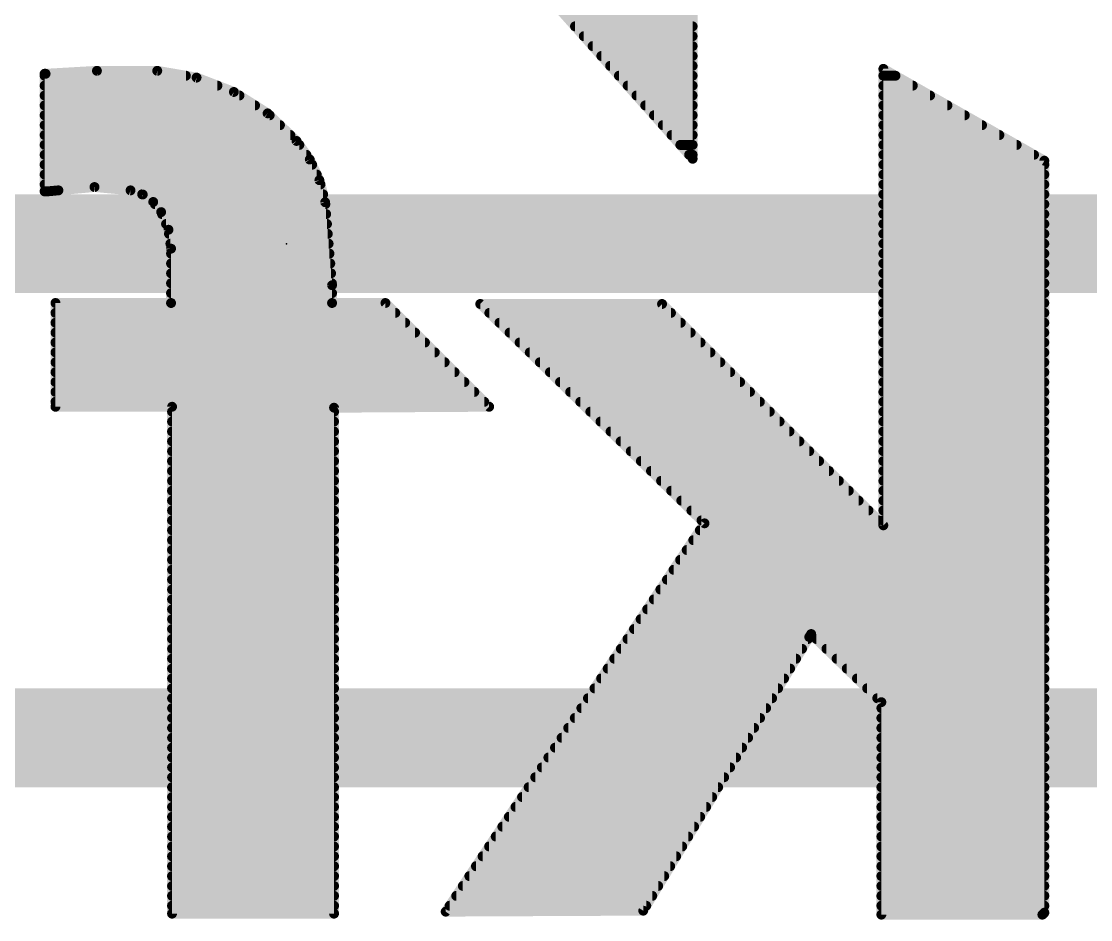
# Model space of a CAD drawing. Extents: x -15.6 to 66.2, y -11.4 to 53.5.
# Drawn here: x 28.528 to 31.277, y 23.663 to 25.972 of the extents above; entities that cross this region are included whole.
import ezdxf

# ---------------------------------------------------------------- set-up
doc = ezdxf.new("R2010")
doc.units = 0
for name, color, linetype in [('1', 12, 'CONTINUOUS'), ('22', 40, 'CONTINUOUS'), ('23', 53, 'CONTINUOUS')]:
    doc.layers.add(name, color=color, linetype=linetype)

msp = doc.modelspace()

# ---------------------------------------------------------------- linework, layer by layer
at = {"layer": '1', "const_width": 0.254}
for points in [[(20.32, 25.4), (39.37, 25.4)], [(22.86, 24.13), (41.91, 24.13)]]:
    msp.add_lwpolyline(points, dxfattribs=at)
at = {"layer": '22', "const_width": 0.0254}
for points in [[(30.2539, 27.1348), (30.2539, 25.6184)], [(30.2539, 25.6184), (29.7663, 26.1671)], [(29.9288, 25.9842), (30.2539, 25.9842)], [(29.9514, 25.9588), (30.2539, 25.9588)], [(29.974, 25.9334), (30.2539, 25.9334)], [(29.9966, 25.908), (30.2539, 25.908)], [(30.0191, 25.8826), (30.2539, 25.8826)], [(30.0417, 25.8572), (30.2539, 25.8572)], [(28.5902, 25.8369), (28.5877, 25.8369)], [(28.5877, 25.8369), (28.5877, 25.5346)], [(28.5877, 25.8318), (28.951, 25.8318)], [(28.7223, 25.8445), (28.5902, 25.8369)], [(28.8773, 25.8445), (28.7223, 25.8445)], [(28.9785, 25.8271), (28.8773, 25.8445)], [(30.0643, 25.8318), (30.2539, 25.8318)], [(31.1582, 25.6134), (30.7442, 25.8496)], [(30.7442, 25.8496), (30.7442, 24.6761)], [(30.7442, 25.8318), (30.7754, 25.8318)], [(28.5877, 25.8064), (29.0321, 25.8064)], [(29.0744, 25.7901), (28.9785, 25.8271)], [(30.0868, 25.8064), (30.2539, 25.8064)], [(30.7442, 25.8064), (30.8199, 25.8064)], [(28.5877, 25.781), (29.0888, 25.781)], [(29.1611, 25.7351), (29.0744, 25.7901)], [(30.1094, 25.781), (30.2539, 25.781)], [(30.7442, 25.781), (30.8644, 25.781)], [(28.5877, 25.7556), (29.1288, 25.7556)], [(30.132, 25.7556), (30.2539, 25.7556)], [(30.7442, 25.7556), (30.909, 25.7556)], [(28.5877, 25.7302), (29.1663, 25.7302)], [(29.2354, 25.6642), (29.1611, 25.7351)], [(30.1546, 25.7302), (30.2539, 25.7302)], [(30.7442, 25.7302), (30.9535, 25.7302)], [(28.5877, 25.7048), (29.1929, 25.7048)], [(30.1771, 25.7048), (30.2539, 25.7048)], [(30.7442, 25.7048), (30.998, 25.7048)], [(28.5877, 25.6794), (29.2195, 25.6794)], [(29.2694, 25.6165), (29.2354, 25.6642)], [(30.1997, 25.6794), (30.2539, 25.6794)], [(30.7442, 25.6794), (31.0425, 25.6794)], [(28.5877, 25.654), (29.2427, 25.654)], [(30.2223, 25.654), (30.2539, 25.654)], [(30.7442, 25.654), (31.087, 25.654)], [(28.5877, 25.6286), (29.2608, 25.6286)], [(29.2943, 25.5634), (29.2694, 25.6165)], [(30.2448, 25.6286), (30.2539, 25.6286)], [(30.7442, 25.6286), (31.1316, 25.6286)], [(31.1582, 23.6804), (31.1582, 25.6134)], [(28.5877, 25.6032), (29.2756, 25.6032)], [(30.7442, 25.6032), (31.1582, 25.6032)], [(28.5877, 25.5778), (29.2875, 25.5778)], [(29.3091, 25.5067), (29.2943, 25.5634)], [(30.7442, 25.5778), (31.1582, 25.5778)], [(28.5877, 25.5524), (29.2971, 25.5524)], [(28.5877, 25.5346), (28.5953, 25.5346)], [(28.5953, 25.5346), (28.6233, 25.5372)], [(28.6233, 25.5372), (28.716, 25.5458)], [(28.716, 25.5458), (28.8087, 25.5372)], [(28.8087, 25.5372), (28.84, 25.5265)], [(28.8385, 25.527), (29.3038, 25.527)], [(30.7442, 25.5524), (31.1582, 25.5524)], [(30.7442, 25.527), (31.1582, 25.527)], [(28.84, 25.5265), (28.867, 25.5073)], [(28.867, 25.5073), (28.8874, 25.4813)], [(28.8715, 25.5016), (29.3095, 25.5016)], [(29.3268, 25.2933), (29.3091, 25.5067)], [(30.7442, 25.5016), (31.1582, 25.5016)], [(28.8874, 25.4813), (28.9062, 25.4359)], [(28.8895, 25.4762), (29.3116, 25.4762)], [(30.7442, 25.4762), (31.1582, 25.4762)], [(28.9, 25.4508), (29.3137, 25.4508)], [(30.7442, 25.4508), (31.1582, 25.4508)], [(28.9062, 25.4359), (28.9128, 25.3873)], [(28.9076, 25.4254), (29.3158, 25.4254)], [(30.7442, 25.4254), (31.1582, 25.4254)], [(28.9111, 25.4), (29.3179, 25.4)], [(30.7442, 25.4), (31.1582, 25.4)], [(28.9128, 25.3873), (28.9128, 25.2476)], [(28.9128, 25.3746), (29.3201, 25.3746)], [(30.7442, 25.3746), (31.1582, 25.3746)], [(28.9128, 25.3492), (29.3222, 25.3492)], [(30.7442, 25.3492), (31.1582, 25.3492)], [(28.9128, 25.3238), (29.3243, 25.3238)], [(30.7442, 25.3238), (31.1582, 25.3238)], [(28.9128, 25.2984), (29.3264, 25.2984)], [(29.3268, 25.2476), (29.3268, 25.2933)], [(30.7442, 25.2984), (31.1582, 25.2984)], [(28.9128, 25.273), (29.3268, 25.273)], [(30.7442, 25.273), (31.1582, 25.273)], [(28.9128, 25.2476), (28.6156, 25.2476)], [(28.6156, 25.2476), (28.6156, 24.9809)], [(28.9128, 25.2476), (29.3268, 25.2476)], [(29.464, 25.2476), (29.3268, 25.2476)], [(29.7307, 24.9809), (29.464, 25.2476)], [(30.1752, 25.2451), (29.7078, 25.2451)], [(29.7078, 25.2451), (30.2844, 24.6812)], [(30.7442, 24.6761), (30.1752, 25.2451)], [(30.7442, 25.2476), (31.1582, 25.2476)], [(28.6156, 25.2222), (29.4894, 25.2222)], [(28.6156, 25.1968), (29.5148, 25.1968)], [(29.7312, 25.2222), (30.1981, 25.2222)], [(29.7572, 25.1968), (30.2235, 25.1968)], [(30.7442, 25.2222), (31.1582, 25.2222)], [(30.7442, 25.1968), (31.1582, 25.1968)], [(28.6156, 25.1714), (29.5402, 25.1714)], [(29.7832, 25.1714), (30.2489, 25.1714)], [(30.7442, 25.1714), (31.1582, 25.1714)], [(28.6156, 25.146), (29.5656, 25.146)], [(29.8091, 25.146), (30.2743, 25.146)], [(30.7442, 25.146), (31.1582, 25.146)], [(28.6156, 25.1206), (29.591, 25.1206)], [(29.8351, 25.1206), (30.2997, 25.1206)], [(30.7442, 25.1206), (31.1582, 25.1206)], [(28.6156, 25.0952), (29.6164, 25.0952)], [(29.8611, 25.0952), (30.3251, 25.0952)], [(30.7442, 25.0952), (31.1582, 25.0952)], [(28.6156, 25.0698), (29.6418, 25.0698)], [(29.887, 25.0698), (30.3505, 25.0698)], [(30.7442, 25.0698), (31.1582, 25.0698)], [(28.6156, 25.0444), (29.6672, 25.0444)], [(29.913, 25.0444), (30.3759, 25.0444)], [(30.7442, 25.0444), (31.1582, 25.0444)], [(28.6156, 25.019), (29.6926, 25.019)], [(29.939, 25.019), (30.4013, 25.019)], [(30.7442, 25.019), (31.1582, 25.019)], [(28.6156, 24.9936), (29.718, 24.9936)], [(28.6156, 24.9809), (28.9154, 24.9809)], [(28.9154, 24.9809), (28.9154, 23.6779)], [(29.3319, 24.9784), (29.7307, 24.9809)], [(29.3319, 23.6779), (29.3319, 24.9784)], [(29.965, 24.9936), (30.4267, 24.9936)], [(30.7442, 24.9936), (31.1582, 24.9936)], [(28.9154, 24.9682), (29.3319, 24.9682)], [(29.9909, 24.9682), (30.4521, 24.9682)], [(30.7442, 24.9682), (31.1582, 24.9682)], [(28.9154, 24.9428), (29.3319, 24.9428)], [(30.0169, 24.9428), (30.4775, 24.9428)], [(30.7442, 24.9428), (31.1582, 24.9428)], [(28.9154, 24.9174), (29.3319, 24.9174)], [(30.0429, 24.9174), (30.5029, 24.9174)], [(30.7442, 24.9174), (31.1582, 24.9174)], [(28.9154, 24.892), (29.3319, 24.892)], [(30.0689, 24.892), (30.5283, 24.892)], [(30.7442, 24.892), (31.1582, 24.892)], [(28.9154, 24.8666), (29.3319, 24.8666)], [(28.9154, 24.8412), (29.3319, 24.8412)], [(30.0948, 24.8666), (30.5537, 24.8666)], [(30.1208, 24.8412), (30.5791, 24.8412)], [(30.7442, 24.8666), (31.1582, 24.8666)], [(30.7442, 24.8412), (31.1582, 24.8412)], [(28.9154, 24.8158), (29.3319, 24.8158)], [(30.1468, 24.8158), (30.6045, 24.8158)], [(30.7442, 24.8158), (31.1582, 24.8158)], [(28.9154, 24.7904), (29.3319, 24.7904)], [(30.1727, 24.7904), (30.6299, 24.7904)], [(30.7442, 24.7904), (31.1582, 24.7904)], [(28.9154, 24.765), (29.3319, 24.765)], [(30.1987, 24.765), (30.6553, 24.765)], [(30.7442, 24.765), (31.1582, 24.765)], [(28.9154, 24.7396), (29.3319, 24.7396)], [(30.2247, 24.7396), (30.6807, 24.7396)], [(30.7442, 24.7396), (31.1582, 24.7396)], [(28.9154, 24.7142), (29.3319, 24.7142)], [(30.2507, 24.7142), (30.7061, 24.7142)], [(30.7442, 24.7142), (31.1582, 24.7142)], [(28.9154, 24.6888), (29.3319, 24.6888)], [(30.2844, 24.6812), (29.6189, 23.683)], [(30.2766, 24.6888), (30.7315, 24.6888)], [(30.7442, 24.6888), (31.1582, 24.6888)], [(28.9154, 24.6634), (29.3319, 24.6634)], [(30.2725, 24.6634), (31.1582, 24.6634)], [(28.9154, 24.638), (29.3319, 24.638)], [(30.2556, 24.638), (31.1582, 24.638)], [(28.9154, 24.6126), (29.3319, 24.6126)], [(30.2387, 24.6126), (31.1582, 24.6126)], [(28.9154, 24.5872), (29.3319, 24.5872)], [(30.2217, 24.5872), (31.1582, 24.5872)], [(28.9154, 24.5618), (29.3319, 24.5618)], [(30.2048, 24.5618), (31.1582, 24.5618)], [(28.9154, 24.5364), (29.3319, 24.5364)], [(28.9154, 24.511), (29.3319, 24.511)], [(30.1709, 24.511), (31.1582, 24.511)], [(30.1879, 24.5364), (31.1582, 24.5364)], [(28.9154, 24.4856), (29.3319, 24.4856)], [(30.154, 24.4856), (31.1582, 24.4856)], [(28.9154, 24.4602), (29.3319, 24.4602)], [(30.1371, 24.4602), (31.1582, 24.4602)], [(28.9154, 24.4348), (29.3319, 24.4348)], [(30.1201, 24.4348), (31.1582, 24.4348)], [(28.9154, 24.4094), (29.3319, 24.4094)], [(30.1032, 24.4094), (31.1582, 24.4094)], [(28.9154, 24.384), (29.3319, 24.384)], [(30.0863, 24.384), (30.5506, 24.384)], [(30.1269, 23.6855), (30.5537, 24.3891)], [(30.5537, 24.3891), (30.5587, 24.3967)], [(30.5587, 24.3967), (30.7391, 24.2214)], [(30.5718, 24.384), (31.1582, 24.384)], [(28.9154, 24.3586), (29.3319, 24.3586)], [(30.0693, 24.3586), (30.5352, 24.3586)], [(30.5979, 24.3586), (31.1582, 24.3586)], [(28.9154, 24.3332), (29.3319, 24.3332)], [(30.0524, 24.3332), (30.5198, 24.3332)], [(30.624, 24.3332), (31.1582, 24.3332)], [(28.9154, 24.3078), (29.3319, 24.3078)], [(30.0355, 24.3078), (30.5044, 24.3078)], [(30.6502, 24.3078), (31.1582, 24.3078)], [(28.9154, 24.2824), (29.3319, 24.2824)], [(30.0185, 24.2824), (30.489, 24.2824)], [(30.6763, 24.2824), (31.1582, 24.2824)], [(28.9154, 24.257), (29.3319, 24.257)], [(30.0016, 24.257), (30.4736, 24.257)], [(30.7025, 24.257), (31.1582, 24.257)], [(28.9154, 24.2316), (29.3319, 24.2316)], [(29.9847, 24.2316), (30.4582, 24.2316)], [(30.7286, 24.2316), (31.1582, 24.2316)], [(30.7391, 24.2214), (30.7391, 23.6753)], [(28.9154, 24.2062), (29.3319, 24.2062)], [(28.9154, 24.1808), (29.3319, 24.1808)], [(29.9508, 24.1808), (30.4273, 24.1808)], [(29.9677, 24.2062), (30.4428, 24.2062)], [(30.7391, 24.2062), (31.1582, 24.2062)], [(30.7391, 24.1808), (31.1582, 24.1808)], [(28.9154, 24.1554), (29.3319, 24.1554)], [(29.9339, 24.1554), (30.4119, 24.1554)], [(30.7391, 24.1554), (31.1582, 24.1554)], [(28.9154, 24.13), (29.3319, 24.13)], [(29.9169, 24.13), (30.3965, 24.13)], [(30.7391, 24.13), (31.1582, 24.13)], [(28.9154, 24.1046), (29.3319, 24.1046)], [(29.9, 24.1046), (30.3811, 24.1046)], [(30.7391, 24.1046), (31.1582, 24.1046)], [(28.9154, 24.0792), (29.3319, 24.0792)], [(29.883, 24.0792), (30.3657, 24.0792)], [(30.7391, 24.0792), (31.1582, 24.0792)], [(28.9154, 24.0538), (29.3319, 24.0538)], [(29.8661, 24.0538), (30.3503, 24.0538)], [(30.7391, 24.0538), (31.1582, 24.0538)], [(28.9154, 24.0284), (29.3319, 24.0284)], [(29.8492, 24.0284), (30.3349, 24.0284)], [(30.7391, 24.0284), (31.1582, 24.0284)], [(28.9154, 24.003), (29.3319, 24.003)], [(29.8322, 24.003), (30.3195, 24.003)], [(30.7391, 24.003), (31.1582, 24.003)], [(28.9154, 23.9776), (29.3319, 23.9776)], [(29.8153, 23.9776), (30.3041, 23.9776)], [(30.7391, 23.9776), (31.1582, 23.9776)], [(28.9154, 23.9522), (29.3319, 23.9522)], [(29.7984, 23.9522), (30.2887, 23.9522)], [(30.7391, 23.9522), (31.1582, 23.9522)], [(28.9154, 23.9268), (29.3319, 23.9268)], [(29.7814, 23.9268), (30.2733, 23.9268)], [(30.7391, 23.9268), (31.1582, 23.9268)], [(28.9154, 23.9014), (29.3319, 23.9014)], [(29.7645, 23.9014), (30.2579, 23.9014)], [(30.7391, 23.9014), (31.1582, 23.9014)], [(28.9154, 23.876), (29.3319, 23.876)], [(28.9154, 23.8506), (29.3319, 23.8506)], [(29.7306, 23.8506), (30.227, 23.8506)], [(29.7476, 23.876), (30.2425, 23.876)], [(30.7391, 23.876), (31.1582, 23.876)], [(30.7391, 23.8506), (31.1582, 23.8506)], [(28.9154, 23.8252), (29.3319, 23.8252)], [(29.7137, 23.8252), (30.2116, 23.8252)], [(30.7391, 23.8252), (31.1582, 23.8252)], [(28.9154, 23.7998), (29.3319, 23.7998)], [(29.6968, 23.7998), (30.1962, 23.7998)], [(30.7391, 23.7998), (31.1582, 23.7998)], [(28.9154, 23.7744), (29.3319, 23.7744)], [(29.6798, 23.7744), (30.1808, 23.7744)], [(30.7391, 23.7744), (31.1582, 23.7744)], [(28.9154, 23.749), (29.3319, 23.749)], [(29.6629, 23.749), (30.1654, 23.749)], [(30.7391, 23.749), (31.1582, 23.749)], [(28.9154, 23.7236), (29.3319, 23.7236)], [(29.646, 23.7236), (30.15, 23.7236)], [(30.7391, 23.7236), (31.1582, 23.7236)], [(28.9154, 23.6982), (29.3319, 23.6982)], [(29.6189, 23.683), (30.1269, 23.6855)], [(29.629, 23.6982), (30.1346, 23.6982)], [(30.7391, 23.6982), (31.1582, 23.6982)], [(28.9154, 23.6779), (29.3319, 23.6779)], [(30.7391, 23.6753), (31.1531, 23.6753)], [(31.1531, 23.6753), (31.1582, 23.6804)]]:
    msp.add_lwpolyline(points, dxfattribs=at)
at = {"layer": '22', "const_width": 0.0127}
for points in [[(29.9514, 25.9652, 1), (29.9514, 25.9524)], [(30.2539, 25.9524, 1), (30.2539, 25.9652)], [(29.974, 25.9398, 1), (29.974, 25.9271)], [(30.2539, 25.9271, 1), (30.2539, 25.9398)], [(29.9966, 25.9144, 1), (29.9966, 25.9017)], [(30.2539, 25.9017, 1), (30.2539, 25.9144)], [(30.0191, 25.889, 1), (30.0191, 25.8762)], [(30.0417, 25.8636, 1), (30.0417, 25.8509)], [(30.2539, 25.8762, 1), (30.2539, 25.889)], [(30.2539, 25.8509, 1), (30.2539, 25.8636)], [(28.5877, 25.8433, 1), (28.5877, 25.8305)], [(28.5941, 25.8369, 1), (28.5814, 25.8369)], [(28.5877, 25.8382, 1), (28.5877, 25.8255)], [(28.5898, 25.8432, 1), (28.5906, 25.8306)], [(28.5902, 25.8305, 1), (28.5902, 25.8433)], [(28.7223, 25.8509, 1), (28.7223, 25.8381)], [(28.7227, 25.8382, 1), (28.7219, 25.8508)], [(28.8784, 25.8508, 1), (28.8762, 25.8382)], [(28.8773, 25.8381, 1), (28.8773, 25.8509)], [(28.951, 25.8255, 1), (28.951, 25.8382)], [(30.0643, 25.8382, 1), (30.0643, 25.8255)], [(30.2539, 25.8255, 1), (30.2539, 25.8382)], [(30.7473, 25.8551, 1), (30.7411, 25.8441)], [(30.7442, 25.8382, 1), (30.7442, 25.8255)], [(30.7506, 25.8496, 1), (30.7379, 25.8496)], [(30.7754, 25.8255, 1), (30.7754, 25.8382)], [(28.5877, 25.8128, 1), (28.5877, 25.8)], [(28.9808, 25.833, 1), (28.9762, 25.8211)], [(28.9774, 25.8208, 1), (28.9796, 25.8333)], [(29.0321, 25.8, 1), (29.0321, 25.8128)], [(30.0868, 25.8128, 1), (30.0868, 25.8)], [(30.2539, 25.8, 1), (30.2539, 25.8128)], [(30.7442, 25.8128, 1), (30.7442, 25.8)], [(30.8199, 25.8, 1), (30.8199, 25.8128)], [(28.5877, 25.7874, 1), (28.5877, 25.7747)], [(29.0778, 25.7955, 1), (29.071, 25.7848)], [(29.0721, 25.7842, 1), (29.0766, 25.7961)], [(29.0888, 25.7747, 1), (29.0888, 25.7874)], [(30.1094, 25.7874, 1), (30.1094, 25.7747)], [(30.2539, 25.7747, 1), (30.2539, 25.7874)], [(30.7442, 25.7874, 1), (30.7442, 25.7747)], [(30.8644, 25.7747, 1), (30.8644, 25.7874)], [(28.5877, 25.762, 1), (28.5877, 25.7492)], [(29.1288, 25.7492, 1), (29.1288, 25.762)], [(30.132, 25.762, 1), (30.132, 25.7492)], [(30.2539, 25.7492, 1), (30.2539, 25.762)], [(30.7442, 25.762, 1), (30.7442, 25.7492)], [(30.909, 25.7492, 1), (30.909, 25.762)], [(28.5877, 25.7366, 1), (28.5877, 25.7238)], [(29.1655, 25.7397, 1), (29.1567, 25.7305)], [(29.1577, 25.7298, 1), (29.1645, 25.7405)], [(29.1663, 25.7238, 1), (29.1663, 25.7366)], [(30.1546, 25.7366, 1), (30.1546, 25.7238)], [(30.2539, 25.7238, 1), (30.2539, 25.7366)], [(30.7442, 25.7366, 1), (30.7442, 25.7238)], [(30.9535, 25.7238, 1), (30.9535, 25.7366)], [(28.5877, 25.7112, 1), (28.5877, 25.6985)], [(29.1929, 25.6985, 1), (29.1929, 25.7112)], [(30.1771, 25.7112, 1), (30.1771, 25.6985)], [(30.2539, 25.6985, 1), (30.2539, 25.7112)], [(30.7442, 25.7112, 1), (30.7442, 25.6985)], [(30.998, 25.6985, 1), (30.998, 25.7112)], [(28.5877, 25.6858, 1), (28.5877, 25.673)], [(29.2195, 25.673, 1), (29.2195, 25.6858)], [(29.2406, 25.6679, 1), (29.2302, 25.6605)], [(30.1997, 25.6858, 1), (30.1997, 25.673)], [(30.2539, 25.673, 1), (30.2539, 25.6858)], [(30.7442, 25.6858, 1), (30.7442, 25.673)], [(31.0425, 25.673, 1), (31.0425, 25.6858)], [(28.5877, 25.6604, 1), (28.5877, 25.6476)], [(29.231, 25.6596, 1), (29.2398, 25.6688)], [(29.2427, 25.6476, 1), (29.2427, 25.6604)], [(30.2223, 25.6604, 1), (30.2223, 25.6476)], [(30.2539, 25.6476, 1), (30.2539, 25.6604)], [(30.7442, 25.6604, 1), (30.7442, 25.6476)], [(31.087, 25.6476, 1), (31.087, 25.6604)], [(28.5877, 25.635, 1), (28.5877, 25.6223)], [(29.2608, 25.6223, 1), (29.2608, 25.635)], [(29.2752, 25.6192, 1), (29.2637, 25.6138)], [(29.2642, 25.6128, 1), (29.2746, 25.6202)], [(30.2448, 25.635, 1), (30.2448, 25.6223)], [(30.2476, 25.6184, 1), (30.2603, 25.6184)], [(30.2492, 25.6142, 1), (30.2586, 25.6226)], [(30.2539, 25.6223, 1), (30.2539, 25.635)], [(30.7442, 25.635, 1), (30.7442, 25.6223)], [(31.1316, 25.6223, 1), (31.1316, 25.635)], [(31.1646, 25.6134, 1), (31.1518, 25.6134)], [(31.1551, 25.6079, 1), (31.1613, 25.6189)], [(28.5877, 25.6096, 1), (28.5877, 25.5968)], [(29.2756, 25.5968, 1), (29.2756, 25.6096)], [(30.7442, 25.6096, 1), (30.7442, 25.5968)], [(31.1582, 25.5968, 1), (31.1582, 25.6096)], [(28.5877, 25.5842, 1), (28.5877, 25.5714)], [(29.2875, 25.5714, 1), (29.2875, 25.5842)], [(29.3004, 25.565, 1), (29.2881, 25.5618)], [(29.2885, 25.5607, 1), (29.3, 25.5661)], [(30.7442, 25.5842, 1), (30.7442, 25.5714)], [(31.1582, 25.5714, 1), (31.1582, 25.5842)], [(28.5877, 25.541, 1), (28.5877, 25.5282)], [(28.5877, 25.5588, 1), (28.5877, 25.5461)], [(28.5814, 25.5346, 1), (28.5941, 25.5346)], [(28.5947, 25.5409, 1), (28.5959, 25.5283)], [(28.5953, 25.5282, 1), (28.5953, 25.541)], [(28.6227, 25.5435, 1), (28.6239, 25.5309)], [(28.6239, 25.5309, 1), (28.6227, 25.5435)], [(28.7166, 25.5521, 1), (28.7154, 25.5395)], [(28.7166, 25.5395, 1), (28.7154, 25.5521)], [(28.8108, 25.5432, 1), (28.8066, 25.5312)], [(28.8081, 25.5309, 1), (28.8093, 25.5435)], [(28.8385, 25.5334, 1), (28.8385, 25.5206)], [(29.2971, 25.5461, 1), (29.2971, 25.5588)], [(29.3038, 25.5206, 1), (29.3038, 25.5334)], [(30.7442, 25.5334, 1), (30.7442, 25.5206)], [(30.7442, 25.5588, 1), (30.7442, 25.5461)], [(31.1582, 25.5461, 1), (31.1582, 25.5588)], [(31.1582, 25.5206, 1), (31.1582, 25.5334)], [(28.8437, 25.5317, 1), (28.8363, 25.5213)], [(28.838, 25.5205, 1), (28.8421, 25.5325)], [(28.872, 25.5113, 1), (28.862, 25.5034)], [(28.8633, 25.5022, 1), (28.8707, 25.5125)], [(28.8715, 25.508, 1), (28.8715, 25.4952)], [(29.3154, 25.5072, 1), (29.3028, 25.5062)], [(29.303, 25.5051, 1), (29.3152, 25.5083)], [(29.3095, 25.4952, 1), (29.3095, 25.508)], [(30.7442, 25.508, 1), (30.7442, 25.4952)], [(31.1582, 25.4952, 1), (31.1582, 25.508)], [(28.8933, 25.4837, 1), (28.8815, 25.4789)], [(28.8824, 25.4774, 1), (28.8924, 25.4852)], [(28.8895, 25.4826, 1), (28.8895, 25.4699)], [(29.3116, 25.4699, 1), (29.3116, 25.4826)], [(30.7442, 25.4826, 1), (30.7442, 25.4699)], [(31.1582, 25.4699, 1), (31.1582, 25.4826)], [(28.9, 25.4572, 1), (28.9, 25.4444)], [(29.3137, 25.4444, 1), (29.3137, 25.4572)], [(30.7442, 25.4572, 1), (30.7442, 25.4444)], [(31.1582, 25.4444, 1), (31.1582, 25.4572)], [(28.9125, 25.4368, 1), (28.8999, 25.4351)], [(28.9003, 25.4335, 1), (28.912, 25.4384)], [(28.9076, 25.4318, 1), (28.9076, 25.419)], [(29.3158, 25.419, 1), (29.3158, 25.4318)], [(30.7442, 25.4318, 1), (30.7442, 25.419)], [(31.1582, 25.419, 1), (31.1582, 25.4318)], [(28.9111, 25.4064, 1), (28.9111, 25.3937)], [(29.3179, 25.3937, 1), (29.3179, 25.4064)], [(30.7442, 25.4064, 1), (30.7442, 25.3937)], [(31.1582, 25.3937, 1), (31.1582, 25.4064)], [(28.9192, 25.3873, 1), (28.9064, 25.3873)], [(28.9128, 25.381, 1), (28.9128, 25.3682)], [(28.9065, 25.3864, 1), (28.9191, 25.3882)], [(29.3201, 25.3682, 1), (29.3201, 25.381)], [(30.7442, 25.381, 1), (30.7442, 25.3682)], [(31.1582, 25.3682, 1), (31.1582, 25.381)], [(28.9128, 25.3556, 1), (28.9128, 25.3428)], [(29.3222, 25.3428, 1), (29.3222, 25.3556)], [(30.7442, 25.3556, 1), (30.7442, 25.3428)], [(31.1582, 25.3428, 1), (31.1582, 25.3556)], [(28.9128, 25.3302, 1), (28.9128, 25.3175)], [(29.3243, 25.3175, 1), (29.3243, 25.3302)], [(30.7442, 25.3302, 1), (30.7442, 25.3175)], [(31.1582, 25.3175, 1), (31.1582, 25.3302)], [(28.9128, 25.3048, 1), (28.9128, 25.292)], [(29.3332, 25.2933, 1), (29.3205, 25.2933)], [(29.3205, 25.2928, 1), (29.3331, 25.2938)], [(29.3264, 25.292, 1), (29.3264, 25.3048)], [(30.7442, 25.3048, 1), (30.7442, 25.292)], [(31.1582, 25.292, 1), (31.1582, 25.3048)], [(28.9128, 25.2794, 1), (28.9128, 25.2666)], [(29.3268, 25.2666, 1), (29.3268, 25.2794)], [(30.7442, 25.2794, 1), (30.7442, 25.2666)], [(31.1582, 25.2666, 1), (31.1582, 25.2794)], [(28.6156, 25.254, 1), (28.6156, 25.2413)], [(28.622, 25.2476, 1), (28.6092, 25.2476)], [(28.9128, 25.254, 1), (28.9128, 25.2413)], [(28.9064, 25.2476, 1), (28.9192, 25.2476)], [(28.9128, 25.2413, 1), (28.9128, 25.254)], [(29.3268, 25.254, 1), (29.3268, 25.2413)], [(29.3205, 25.2476, 1), (29.3332, 25.2476)], [(29.3268, 25.2413, 1), (29.3268, 25.254)], [(29.4685, 25.2521, 1), (29.4595, 25.2431)], [(29.464, 25.2413, 1), (29.464, 25.254)], [(29.7078, 25.2515, 1), (29.7078, 25.2387)], [(29.7122, 25.2496, 1), (29.7034, 25.2406)], [(30.1797, 25.2496, 1), (30.1707, 25.2406)], [(30.1752, 25.2387, 1), (30.1752, 25.2515)], [(30.7442, 25.254, 1), (30.7442, 25.2413)], [(31.1582, 25.2413, 1), (31.1582, 25.254)], [(28.6156, 25.2286, 1), (28.6156, 25.2158)], [(28.6156, 25.2032, 1), (28.6156, 25.1904)], [(29.4894, 25.2158, 1), (29.4894, 25.2286)], [(29.5148, 25.1904, 1), (29.5148, 25.2032)], [(29.7312, 25.2286, 1), (29.7312, 25.2158)], [(29.7572, 25.2032, 1), (29.7572, 25.1904)], [(30.1981, 25.2158, 1), (30.1981, 25.2286)], [(30.2235, 25.1904, 1), (30.2235, 25.2032)], [(30.7442, 25.2286, 1), (30.7442, 25.2158)], [(30.7442, 25.2032, 1), (30.7442, 25.1904)], [(31.1582, 25.2158, 1), (31.1582, 25.2286)], [(31.1582, 25.1904, 1), (31.1582, 25.2032)], [(28.6156, 25.1778, 1), (28.6156, 25.1651)], [(29.5402, 25.1651, 1), (29.5402, 25.1778)], [(29.7832, 25.1778, 1), (29.7832, 25.1651)], [(30.2489, 25.1651, 1), (30.2489, 25.1778)], [(30.7442, 25.1778, 1), (30.7442, 25.1651)], [(31.1582, 25.1651, 1), (31.1582, 25.1778)], [(28.6156, 25.1524, 1), (28.6156, 25.1396)], [(29.5656, 25.1396, 1), (29.5656, 25.1524)], [(29.8091, 25.1524, 1), (29.8091, 25.1396)], [(30.2743, 25.1396, 1), (30.2743, 25.1524)], [(30.7442, 25.1524, 1), (30.7442, 25.1396)], [(31.1582, 25.1396, 1), (31.1582, 25.1524)], [(28.6156, 25.127, 1), (28.6156, 25.1142)], [(29.591, 25.1142, 1), (29.591, 25.127)], [(29.8351, 25.127, 1), (29.8351, 25.1142)], [(30.2997, 25.1142, 1), (30.2997, 25.127)], [(30.7442, 25.127, 1), (30.7442, 25.1142)], [(31.1582, 25.1142, 1), (31.1582, 25.127)], [(28.6156, 25.1016, 1), (28.6156, 25.0889)], [(29.6164, 25.0889, 1), (29.6164, 25.1016)], [(29.8611, 25.1016, 1), (29.8611, 25.0889)], [(30.3251, 25.0889, 1), (30.3251, 25.1016)], [(30.7442, 25.1016, 1), (30.7442, 25.0889)], [(31.1582, 25.0889, 1), (31.1582, 25.1016)], [(28.6156, 25.0762, 1), (28.6156, 25.0634)], [(29.6418, 25.0634, 1), (29.6418, 25.0762)], [(29.887, 25.0762, 1), (29.887, 25.0634)], [(30.3505, 25.0634, 1), (30.3505, 25.0762)], [(30.7442, 25.0762, 1), (30.7442, 25.0634)], [(31.1582, 25.0634, 1), (31.1582, 25.0762)], [(28.6156, 25.0508, 1), (28.6156, 25.038)], [(29.6672, 25.038, 1), (29.6672, 25.0508)], [(29.913, 25.0508, 1), (29.913, 25.038)], [(30.3759, 25.038, 1), (30.3759, 25.0508)], [(30.7442, 25.0508, 1), (30.7442, 25.038)], [(31.1582, 25.038, 1), (31.1582, 25.0508)], [(28.6156, 25.0254, 1), (28.6156, 25.0127)], [(29.6926, 25.0127, 1), (29.6926, 25.0254)], [(29.939, 25.0254, 1), (29.939, 25.0127)], [(30.4013, 25.0127, 1), (30.4013, 25.0254)], [(30.7442, 25.0254, 1), (30.7442, 25.0127)], [(31.1582, 25.0127, 1), (31.1582, 25.0254)], [(28.6156, 25, 1), (28.6156, 24.9872)], [(28.6156, 24.9873, 1), (28.6156, 24.9746)], [(28.9218, 24.9809, 1), (28.9091, 24.9809)], [(28.9154, 24.9746, 1), (28.9154, 24.9873)], [(29.3383, 24.9784, 1), (29.3255, 24.9784)], [(29.3319, 24.9847, 1), (29.3319, 24.9721)], [(29.718, 24.9872, 1), (29.718, 25)], [(29.7262, 24.9764, 1), (29.7352, 24.9854)], [(29.7307, 24.9746, 1), (29.7307, 24.9872)], [(29.965, 25, 1), (29.965, 24.9872)], [(30.4267, 24.9872, 1), (30.4267, 25)], [(30.7442, 25, 1), (30.7442, 24.9872)], [(31.1582, 24.9872, 1), (31.1582, 25)], [(28.6092, 24.9809, 1), (28.622, 24.9809)], [(28.9154, 24.9746, 1), (28.9154, 24.9618)], [(29.3319, 24.9618, 1), (29.3319, 24.9746)], [(29.9909, 24.9746, 1), (29.9909, 24.9618)], [(30.4521, 24.9618, 1), (30.4521, 24.9746)], [(30.7442, 24.9746, 1), (30.7442, 24.9618)], [(31.1582, 24.9618, 1), (31.1582, 24.9746)], [(28.9154, 24.9492, 1), (28.9154, 24.9365)], [(29.3319, 24.9365, 1), (29.3319, 24.9492)], [(30.0169, 24.9492, 1), (30.0169, 24.9365)], [(30.4775, 24.9365, 1), (30.4775, 24.9492)], [(30.7442, 24.9492, 1), (30.7442, 24.9365)], [(31.1582, 24.9365, 1), (31.1582, 24.9492)], [(28.9154, 24.9238, 1), (28.9154, 24.911)], [(29.3319, 24.911, 1), (29.3319, 24.9238)], [(30.0429, 24.9238, 1), (30.0429, 24.911)], [(30.5029, 24.911, 1), (30.5029, 24.9238)], [(30.7442, 24.9238, 1), (30.7442, 24.911)], [(31.1582, 24.911, 1), (31.1582, 24.9238)], [(28.9154, 24.8984, 1), (28.9154, 24.8856)], [(29.3319, 24.8856, 1), (29.3319, 24.8984)], [(30.0689, 24.8984, 1), (30.0689, 24.8856)], [(30.5283, 24.8856, 1), (30.5283, 24.8984)], [(30.7442, 24.8984, 1), (30.7442, 24.8856)], [(31.1582, 24.8856, 1), (31.1582, 24.8984)], [(28.9154, 24.873, 1), (28.9154, 24.8603)], [(28.9154, 24.8476, 1), (28.9154, 24.8348)], [(29.3319, 24.8603, 1), (29.3319, 24.873)], [(29.3319, 24.8348, 1), (29.3319, 24.8476)], [(30.0948, 24.873, 1), (30.0948, 24.8603)], [(30.1208, 24.8476, 1), (30.1208, 24.8348)], [(30.5537, 24.8603, 1), (30.5537, 24.873)], [(30.5791, 24.8348, 1), (30.5791, 24.8476)], [(30.7442, 24.8476, 1), (30.7442, 24.8348)], [(30.7442, 24.873, 1), (30.7442, 24.8603)], [(31.1582, 24.8603, 1), (31.1582, 24.873)], [(31.1582, 24.8348, 1), (31.1582, 24.8476)], [(28.9154, 24.8222, 1), (28.9154, 24.8094)], [(29.3319, 24.8094, 1), (29.3319, 24.8222)], [(30.1468, 24.8222, 1), (30.1468, 24.8094)], [(30.6045, 24.8094, 1), (30.6045, 24.8222)], [(30.7442, 24.8222, 1), (30.7442, 24.8094)], [(31.1582, 24.8094, 1), (31.1582, 24.8222)], [(28.9154, 24.7968, 1), (28.9154, 24.7841)], [(29.3319, 24.7841, 1), (29.3319, 24.7968)], [(30.1727, 24.7968, 1), (30.1727, 24.7841)], [(30.6299, 24.7841, 1), (30.6299, 24.7968)], [(30.7442, 24.7968, 1), (30.7442, 24.7841)], [(31.1582, 24.7841, 1), (31.1582, 24.7968)], [(28.9154, 24.7714, 1), (28.9154, 24.7586)], [(29.3319, 24.7586, 1), (29.3319, 24.7714)], [(30.1987, 24.7714, 1), (30.1987, 24.7586)], [(30.6553, 24.7586, 1), (30.6553, 24.7714)], [(30.7442, 24.7714, 1), (30.7442, 24.7586)], [(31.1582, 24.7586, 1), (31.1582, 24.7714)], [(28.9154, 24.746, 1), (28.9154, 24.7333)], [(29.3319, 24.7333, 1), (29.3319, 24.746)], [(30.2247, 24.746, 1), (30.2247, 24.7333)], [(30.6807, 24.7333, 1), (30.6807, 24.746)], [(30.7442, 24.746, 1), (30.7442, 24.7333)], [(31.1582, 24.7333, 1), (31.1582, 24.746)], [(28.9154, 24.7206, 1), (28.9154, 24.7079)], [(29.3319, 24.7079, 1), (29.3319, 24.7206)], [(30.2507, 24.7206, 1), (30.2507, 24.7079)], [(30.7061, 24.7079, 1), (30.7061, 24.7206)], [(30.7442, 24.7206, 1), (30.7442, 24.7079)], [(31.1582, 24.7079, 1), (31.1582, 24.7206)], [(28.9154, 24.6952, 1), (28.9154, 24.6824)], [(29.3319, 24.6824, 1), (29.3319, 24.6952)], [(30.2766, 24.6952, 1), (30.2766, 24.6824)], [(30.2897, 24.6777, 1), (30.2791, 24.6847)], [(30.28, 24.6767, 1), (30.2888, 24.6857)], [(30.7315, 24.6824, 1), (30.7315, 24.6952)], [(30.7442, 24.6952, 1), (30.7442, 24.6824)], [(31.1582, 24.6824, 1), (31.1582, 24.6952)], [(28.9154, 24.6698, 1), (28.9154, 24.6571)], [(29.3319, 24.6571, 1), (29.3319, 24.6698)], [(30.2725, 24.6698, 1), (30.2725, 24.6571)], [(30.7379, 24.6761, 1), (30.7506, 24.6761)], [(30.7397, 24.6716, 1), (30.7487, 24.6806)], [(31.1582, 24.6571, 1), (31.1582, 24.6698)], [(28.9154, 24.6444, 1), (28.9154, 24.6317)], [(29.3319, 24.6317, 1), (29.3319, 24.6444)], [(30.2556, 24.6444, 1), (30.2556, 24.6317)], [(31.1582, 24.6317, 1), (31.1582, 24.6444)], [(28.9154, 24.619, 1), (28.9154, 24.6062)], [(29.3319, 24.6062, 1), (29.3319, 24.619)], [(30.2387, 24.619, 1), (30.2387, 24.6062)], [(31.1582, 24.6062, 1), (31.1582, 24.619)], [(28.9154, 24.5936, 1), (28.9154, 24.5809)], [(29.3319, 24.5809, 1), (29.3319, 24.5936)], [(30.2217, 24.5936, 1), (30.2217, 24.5809)], [(31.1582, 24.5809, 1), (31.1582, 24.5936)], [(28.9154, 24.5682, 1), (28.9154, 24.5555)], [(29.3319, 24.5555, 1), (29.3319, 24.5682)], [(30.2048, 24.5682, 1), (30.2048, 24.5555)], [(31.1582, 24.5555, 1), (31.1582, 24.5682)], [(28.9154, 24.5428, 1), (28.9154, 24.53)], [(28.9154, 24.5174, 1), (28.9154, 24.5047)], [(29.3319, 24.53, 1), (29.3319, 24.5428)], [(29.3319, 24.5047, 1), (29.3319, 24.5174)], [(30.1709, 24.5174, 1), (30.1709, 24.5047)], [(30.1879, 24.5428, 1), (30.1879, 24.53)], [(31.1582, 24.53, 1), (31.1582, 24.5428)], [(31.1582, 24.5047, 1), (31.1582, 24.5174)], [(28.9154, 24.492, 1), (28.9154, 24.4793)], [(29.3319, 24.4793, 1), (29.3319, 24.492)], [(30.154, 24.492, 1), (30.154, 24.4793)], [(31.1582, 24.4793, 1), (31.1582, 24.492)], [(28.9154, 24.4666, 1), (28.9154, 24.4538)], [(29.3319, 24.4538, 1), (29.3319, 24.4666)], [(30.1371, 24.4666, 1), (30.1371, 24.4538)], [(31.1582, 24.4538, 1), (31.1582, 24.4666)], [(28.9154, 24.4412, 1), (28.9154, 24.4285)], [(29.3319, 24.4285, 1), (29.3319, 24.4412)], [(30.1201, 24.4412, 1), (30.1201, 24.4285)], [(31.1582, 24.4285, 1), (31.1582, 24.4412)], [(28.9154, 24.4158, 1), (28.9154, 24.4031)], [(29.3319, 24.4031, 1), (29.3319, 24.4158)], [(30.1032, 24.4158, 1), (30.1032, 24.4031)], [(31.1582, 24.4031, 1), (31.1582, 24.4158)], [(28.9154, 24.3904, 1), (28.9154, 24.3776)], [(29.3319, 24.3776, 1), (29.3319, 24.3904)], [(30.0863, 24.3904, 1), (30.0863, 24.3776)], [(30.5484, 24.3926, 1), (30.559, 24.3856)], [(30.5591, 24.3858, 1), (30.5483, 24.3924)], [(30.5506, 24.3776, 1), (30.5506, 24.3904)], [(30.5631, 24.4013, 1), (30.5543, 24.3921)], [(30.564, 24.3932, 1), (30.5534, 24.4002)], [(30.5718, 24.3904, 1), (30.5718, 24.3776)], [(31.1582, 24.3776, 1), (31.1582, 24.3904)], [(28.9154, 24.365, 1), (28.9154, 24.3523)], [(29.3319, 24.3523, 1), (29.3319, 24.365)], [(30.0693, 24.365, 1), (30.0693, 24.3523)], [(30.5352, 24.3523, 1), (30.5352, 24.365)], [(30.5979, 24.365, 1), (30.5979, 24.3523)], [(31.1582, 24.3523, 1), (31.1582, 24.365)], [(28.9154, 24.3396, 1), (28.9154, 24.3269)], [(29.3319, 24.3269, 1), (29.3319, 24.3396)], [(30.0524, 24.3396, 1), (30.0524, 24.3269)], [(30.5198, 24.3269, 1), (30.5198, 24.3396)], [(30.624, 24.3396, 1), (30.624, 24.3269)], [(31.1582, 24.3269, 1), (31.1582, 24.3396)], [(28.9154, 24.3142, 1), (28.9154, 24.3014)], [(29.3319, 24.3014, 1), (29.3319, 24.3142)], [(30.0355, 24.3142, 1), (30.0355, 24.3014)], [(30.5044, 24.3014, 1), (30.5044, 24.3142)], [(30.6502, 24.3142, 1), (30.6502, 24.3014)], [(31.1582, 24.3014, 1), (31.1582, 24.3142)], [(28.9154, 24.2888, 1), (28.9154, 24.2761)], [(29.3319, 24.2761, 1), (29.3319, 24.2888)], [(30.0185, 24.2888, 1), (30.0185, 24.2761)], [(30.489, 24.2761, 1), (30.489, 24.2888)], [(30.6763, 24.2888, 1), (30.6763, 24.2761)], [(31.1582, 24.2761, 1), (31.1582, 24.2888)], [(28.9154, 24.2634, 1), (28.9154, 24.2507)], [(29.3319, 24.2507, 1), (29.3319, 24.2634)], [(30.0016, 24.2634, 1), (30.0016, 24.2507)], [(30.4736, 24.2507, 1), (30.4736, 24.2634)], [(30.7025, 24.2634, 1), (30.7025, 24.2507)], [(31.1582, 24.2507, 1), (31.1582, 24.2634)], [(28.9154, 24.238, 1), (28.9154, 24.2252)], [(29.3319, 24.2252, 1), (29.3319, 24.238)], [(29.9847, 24.238, 1), (29.9847, 24.2252)], [(30.4582, 24.2252, 1), (30.4582, 24.238)], [(30.7286, 24.238, 1), (30.7286, 24.2252)], [(30.7455, 24.2214, 1), (30.7327, 24.2214)], [(30.7347, 24.2168, 1), (30.7435, 24.226)], [(31.1582, 24.2252, 1), (31.1582, 24.238)], [(28.9154, 24.2126, 1), (28.9154, 24.1999)], [(28.9154, 24.1872, 1), (28.9154, 24.1745)], [(29.3319, 24.1999, 1), (29.3319, 24.2126)], [(29.3319, 24.1745, 1), (29.3319, 24.1872)], [(29.9508, 24.1872, 1), (29.9508, 24.1745)], [(29.9677, 24.2126, 1), (29.9677, 24.1999)], [(30.4273, 24.1745, 1), (30.4273, 24.1872)], [(30.4428, 24.1999, 1), (30.4428, 24.2126)], [(30.7391, 24.2126, 1), (30.7391, 24.1999)], [(30.7391, 24.1872, 1), (30.7391, 24.1745)], [(31.1582, 24.1999, 1), (31.1582, 24.2126)], [(31.1582, 24.1745, 1), (31.1582, 24.1872)], [(28.9154, 24.1618, 1), (28.9154, 24.149)], [(29.3319, 24.149, 1), (29.3319, 24.1618)], [(29.9339, 24.1618, 1), (29.9339, 24.149)], [(30.4119, 24.149, 1), (30.4119, 24.1618)], [(30.7391, 24.1618, 1), (30.7391, 24.149)], [(31.1582, 24.149, 1), (31.1582, 24.1618)], [(28.9154, 24.1364, 1), (28.9154, 24.1237)], [(29.3319, 24.1237, 1), (29.3319, 24.1364)], [(29.9169, 24.1364, 1), (29.9169, 24.1237)], [(30.3965, 24.1237, 1), (30.3965, 24.1364)], [(30.7391, 24.1364, 1), (30.7391, 24.1237)], [(31.1582, 24.1237, 1), (31.1582, 24.1364)], [(28.9154, 24.111, 1), (28.9154, 24.0983)], [(29.3319, 24.0983, 1), (29.3319, 24.111)], [(29.9, 24.111, 1), (29.9, 24.0983)], [(30.3811, 24.0983, 1), (30.3811, 24.111)], [(30.7391, 24.111, 1), (30.7391, 24.0983)], [(31.1582, 24.0983, 1), (31.1582, 24.111)], [(28.9154, 24.0856, 1), (28.9154, 24.0728)], [(29.3319, 24.0728, 1), (29.3319, 24.0856)], [(29.883, 24.0856, 1), (29.883, 24.0728)], [(30.3657, 24.0728, 1), (30.3657, 24.0856)], [(30.7391, 24.0856, 1), (30.7391, 24.0728)], [(31.1582, 24.0728, 1), (31.1582, 24.0856)], [(28.9154, 24.0602, 1), (28.9154, 24.0475)], [(29.3319, 24.0475, 1), (29.3319, 24.0602)], [(29.8661, 24.0602, 1), (29.8661, 24.0475)], [(30.3503, 24.0475, 1), (30.3503, 24.0602)], [(30.7391, 24.0602, 1), (30.7391, 24.0475)], [(31.1582, 24.0475, 1), (31.1582, 24.0602)], [(28.9154, 24.0348, 1), (28.9154, 24.0221)], [(29.3319, 24.0221, 1), (29.3319, 24.0348)], [(29.8492, 24.0348, 1), (29.8492, 24.0221)], [(30.3349, 24.0221, 1), (30.3349, 24.0348)], [(30.7391, 24.0348, 1), (30.7391, 24.0221)], [(31.1582, 24.0221, 1), (31.1582, 24.0348)], [(28.9154, 24.0094, 1), (28.9154, 23.9966)], [(29.3319, 23.9966, 1), (29.3319, 24.0094)], [(29.8322, 24.0094, 1), (29.8322, 23.9966)], [(30.3195, 23.9966, 1), (30.3195, 24.0094)], [(30.7391, 24.0094, 1), (30.7391, 23.9966)], [(31.1582, 23.9966, 1), (31.1582, 24.0094)], [(28.9154, 23.984, 1), (28.9154, 23.9713)], [(29.3319, 23.9713, 1), (29.3319, 23.984)], [(29.8153, 23.984, 1), (29.8153, 23.9713)], [(30.3041, 23.9713, 1), (30.3041, 23.984)], [(30.7391, 23.984, 1), (30.7391, 23.9713)], [(31.1582, 23.9713, 1), (31.1582, 23.984)], [(28.9154, 23.9586, 1), (28.9154, 23.9459)], [(29.3319, 23.9459, 1), (29.3319, 23.9586)], [(29.7984, 23.9586, 1), (29.7984, 23.9459)], [(30.2887, 23.9459, 1), (30.2887, 23.9586)], [(30.7391, 23.9586, 1), (30.7391, 23.9459)], [(31.1582, 23.9459, 1), (31.1582, 23.9586)], [(28.9154, 23.9332, 1), (28.9154, 23.9204)], [(29.3319, 23.9204, 1), (29.3319, 23.9332)], [(29.7814, 23.9332, 1), (29.7814, 23.9204)], [(30.2733, 23.9204, 1), (30.2733, 23.9332)], [(30.7391, 23.9332, 1), (30.7391, 23.9204)], [(31.1582, 23.9204, 1), (31.1582, 23.9332)], [(28.9154, 23.9078, 1), (28.9154, 23.8951)], [(29.3319, 23.8951, 1), (29.3319, 23.9078)], [(29.7645, 23.9078, 1), (29.7645, 23.8951)], [(30.2579, 23.8951, 1), (30.2579, 23.9078)], [(30.7391, 23.9078, 1), (30.7391, 23.8951)], [(31.1582, 23.8951, 1), (31.1582, 23.9078)], [(28.9154, 23.8824, 1), (28.9154, 23.8697)], [(28.9154, 23.857, 1), (28.9154, 23.8442)], [(29.3319, 23.8697, 1), (29.3319, 23.8824)], [(29.3319, 23.8442, 1), (29.3319, 23.857)], [(29.7306, 23.857, 1), (29.7306, 23.8442)], [(29.7476, 23.8824, 1), (29.7476, 23.8697)], [(30.227, 23.8442, 1), (30.227, 23.857)], [(30.2425, 23.8697, 1), (30.2425, 23.8824)], [(30.7391, 23.8824, 1), (30.7391, 23.8697)], [(30.7391, 23.857, 1), (30.7391, 23.8442)], [(31.1582, 23.8697, 1), (31.1582, 23.8824)], [(31.1582, 23.8442, 1), (31.1582, 23.857)], [(28.9154, 23.8316, 1), (28.9154, 23.8189)], [(29.3319, 23.8189, 1), (29.3319, 23.8316)], [(29.7137, 23.8316, 1), (29.7137, 23.8189)], [(30.2116, 23.8189, 1), (30.2116, 23.8316)], [(30.7391, 23.8316, 1), (30.7391, 23.8189)], [(31.1582, 23.8189, 1), (31.1582, 23.8316)], [(28.9154, 23.8062, 1), (28.9154, 23.7934)], [(29.3319, 23.7934, 1), (29.3319, 23.8062)], [(29.6968, 23.8062, 1), (29.6968, 23.7934)], [(30.1962, 23.7934, 1), (30.1962, 23.8062)], [(30.7391, 23.8062, 1), (30.7391, 23.7934)], [(31.1582, 23.7934, 1), (31.1582, 23.8062)], [(28.9154, 23.7808, 1), (28.9154, 23.768)], [(29.3319, 23.768, 1), (29.3319, 23.7808)], [(29.6798, 23.7808, 1), (29.6798, 23.768)], [(30.1808, 23.768, 1), (30.1808, 23.7808)], [(30.7391, 23.7808, 1), (30.7391, 23.768)], [(31.1582, 23.768, 1), (31.1582, 23.7808)], [(28.9154, 23.7554, 1), (28.9154, 23.7427)], [(29.3319, 23.7427, 1), (29.3319, 23.7554)], [(29.6629, 23.7554, 1), (29.6629, 23.7427)], [(30.1654, 23.7427, 1), (30.1654, 23.7554)], [(30.7391, 23.7554, 1), (30.7391, 23.7427)], [(31.1582, 23.7427, 1), (31.1582, 23.7554)], [(28.9154, 23.73, 1), (28.9154, 23.7172)], [(29.3319, 23.7172, 1), (29.3319, 23.73)], [(29.646, 23.73, 1), (29.646, 23.7172)], [(30.15, 23.7172, 1), (30.15, 23.73)], [(30.7391, 23.73, 1), (30.7391, 23.7172)], [(31.1582, 23.7172, 1), (31.1582, 23.73)], [(28.9154, 23.7046, 1), (28.9154, 23.6918)], [(29.3319, 23.6918, 1), (29.3319, 23.7046)], [(29.629, 23.7046, 1), (29.629, 23.6918)], [(30.1269, 23.6792, 1), (30.1269, 23.6918)], [(30.1346, 23.6918, 1), (30.1346, 23.7046)], [(30.7391, 23.7046, 1), (30.7391, 23.6918)], [(31.1582, 23.6918, 1), (31.1582, 23.7046)], [(28.9154, 23.6843, 1), (28.9154, 23.6715)], [(28.9091, 23.6779, 1), (28.9218, 23.6779)], [(29.3255, 23.6779, 1), (29.3383, 23.6779)], [(29.3319, 23.6715, 1), (29.3319, 23.6843)], [(29.6189, 23.6893, 1), (29.6189, 23.6767)], [(29.6136, 23.6865, 1), (29.6242, 23.6795)], [(30.1215, 23.6888, 1), (30.1323, 23.6822)], [(30.7391, 23.6817, 1), (30.7391, 23.6689)], [(30.7327, 23.6753, 1), (30.7455, 23.6753)], [(31.1486, 23.6798, 1), (31.1576, 23.6708)], [(31.1518, 23.6804, 1), (31.1646, 23.6804)], [(31.1531, 23.6689, 1), (31.1531, 23.6817)], [(31.1627, 23.6759, 1), (31.1537, 23.6849)]]:
    msp.add_lwpolyline(points, format="xyb", dxfattribs=at)
at = {"layer": '23'}
msp.add_point((29.21, 25.4), dxfattribs=at)

doc.saveas('drawing.dxf')
